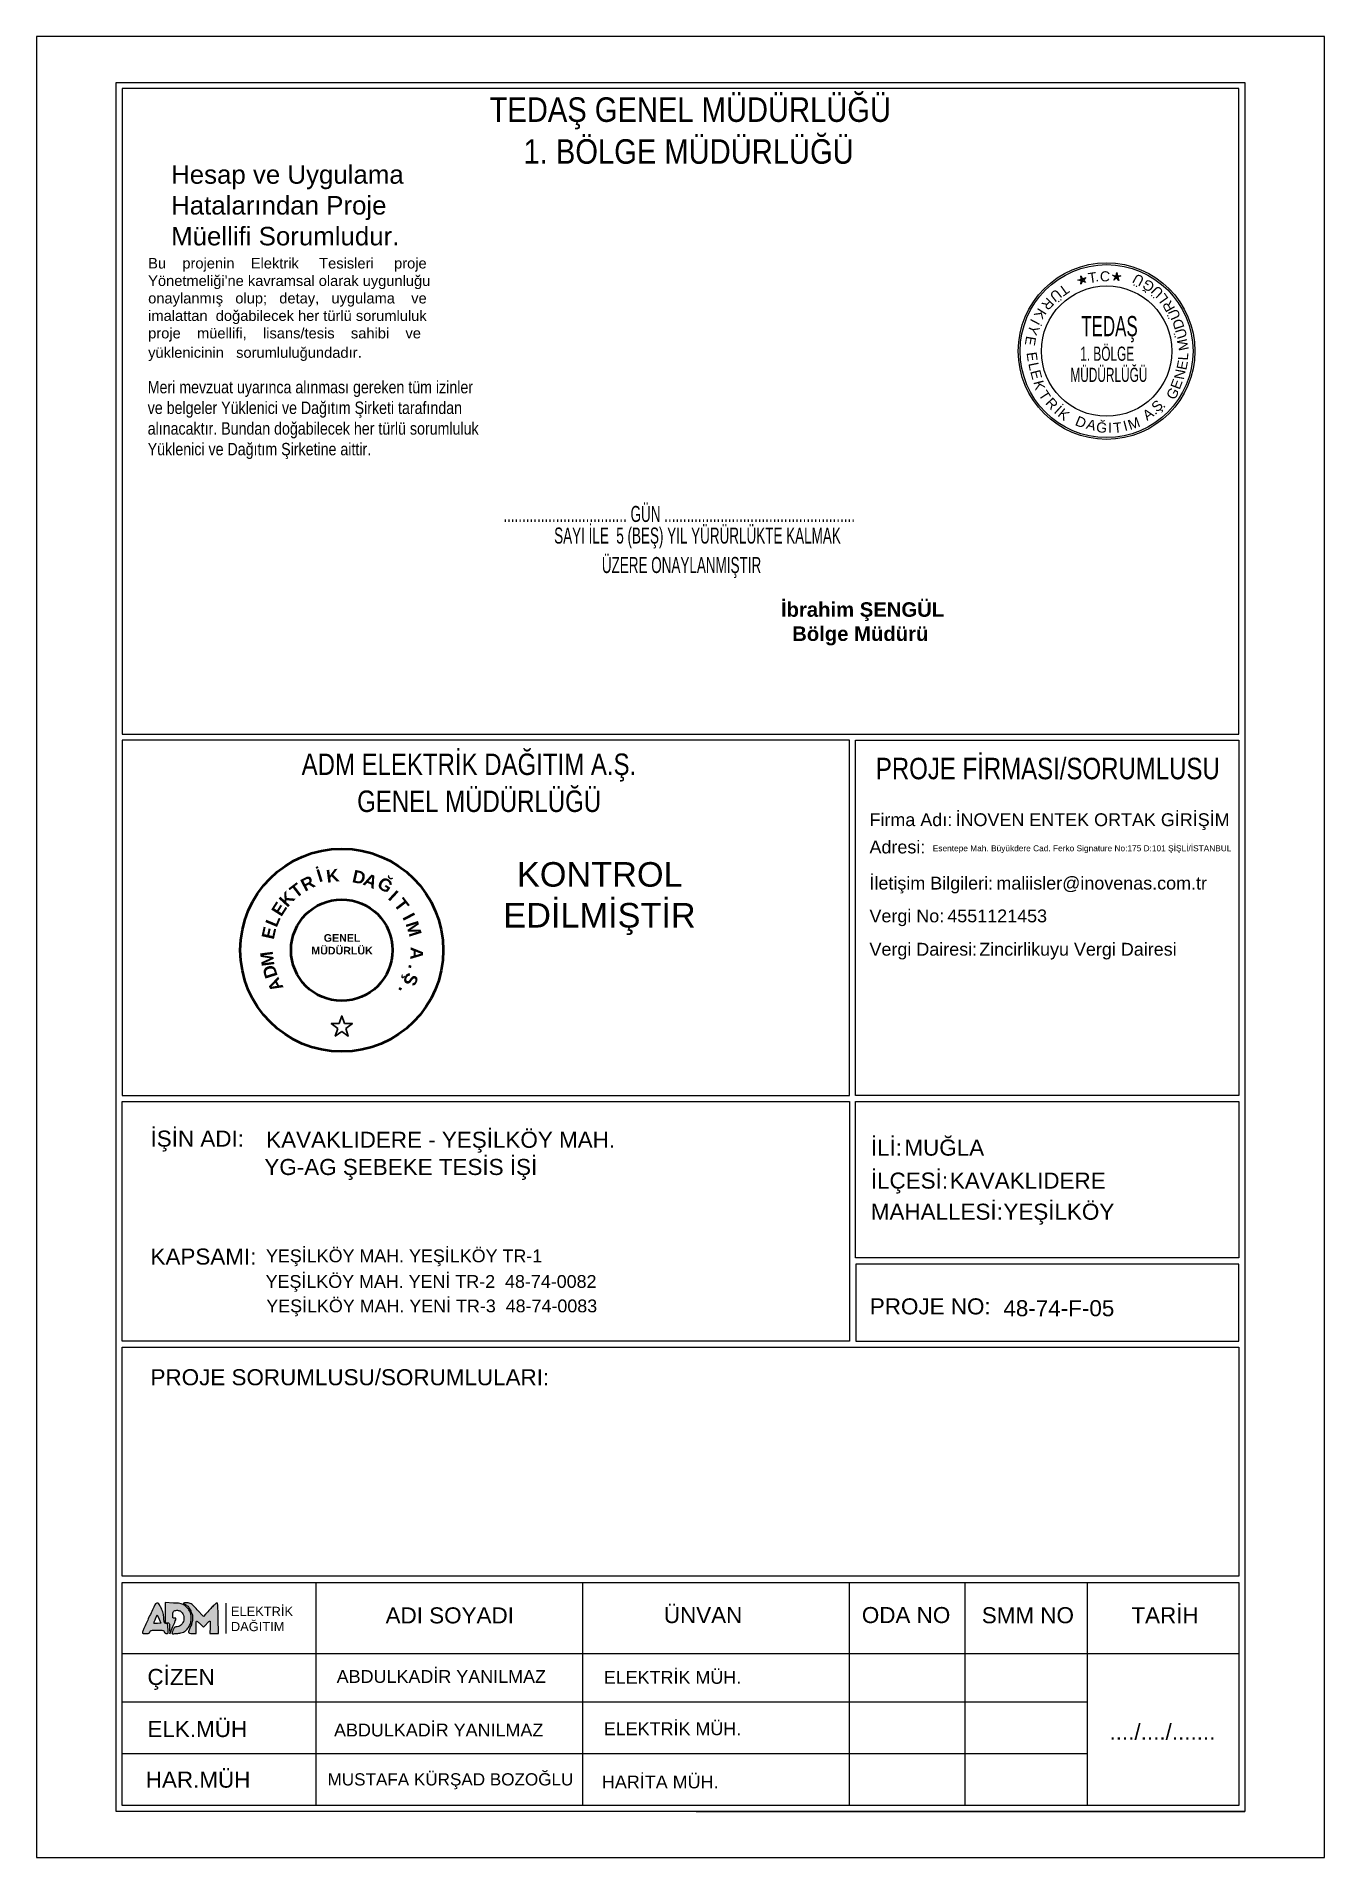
# Model space of a CAD drawing. Header units: millimetres. Extents: x 387 to 814, y 66 to 135.
# Drawn here: x 386.84 to 407.84, y 66.05 to 95.75 of the extents above; entities outside this region: 1.
import ezdxf
from ezdxf.enums import TextEntityAlignment as Align

# ---------------------------------------------------------------- set-up
doc = ezdxf.new("R2010")
doc.units = ezdxf.units.MM
doc.layers.add('ANTET', color=250, linetype='Continuous')
doc.layers.add('ANTET_RASTER', color=7, linetype='Continuous')
doc.layers.add('DIŞ ÇERÇEVE', color=7, linetype='Continuous', plot=False)
doc.styles.get("Standard").update_dxf_attribs({"font": 'arial.ttf'})
doc.styles.add('style1', font='ARIALN.TTF')

# ---------------------------------------------------------------- blocks, each defined once
blk = doc.blocks.new('wwww')
at = {"lineweight": 30}
for points in [[(380.1260521227268, 103.3835316316181), (380.0207946516713, 103.4612332794257), (380.1516216172003, 103.462226443813)], [(380.1929939283335, 103.3348955629434), (380.0865689225181, 103.2588008888708), (380.1260521227268, 103.3835316316181)], [(380.1516216172003, 103.462226443813), (380.1929939283335, 103.5863433772126), (380.2343662394667, 103.462226443813)], [(380.2599357339402, 103.3835316316181), (380.2994189341489, 103.2588008888708), (380.1929939283335, 103.3348955629434)], [(380.2343662394667, 103.462226443813), (380.3651932049957, 103.4612332794257), (380.2599357339402, 103.3835316316181)]]:
    blk.add_lwpolyline(points, dxfattribs=at)
at = {"lineweight": 50}
for radius in [1.654892445328229, 0.8274462226641146]:
    blk.add_circle((380.1929939283335, 104.658385854239), radius, dxfattribs=at)
at = {"attachment_point": 1}
for s, insert, char_height, width in [('\\pi0.92945;KONTROL \\P\\pi0.70735;EDİLMİŞTİR', (382.1189346900375, 106.094613676436), 0.4, 4.499278879807029), ('\\pi0.41543;{\\fArial|b1|i0|c162|p34;GENEL\\P\\pi0.21278;MÜDÜRLÜK}', (379.4836812929673, 104.9200491524626), 0.1241169333996172, 1.414610778527527)]:
    blk.add_mtext(s, dxfattribs=dict(at, insert=insert, char_height=char_height, width=width))
at = {"char_height": 0.2068615556660287, "attachment_point": 1}
for s, insert, width, rotation in [('\\pi0.0019997;{\\fArial|b1|i0|c162|p34;T}', (379.3182876192993, 105.659662515473), 0.1683879761743219, 37.4021659302107), ('\\pi-0.0087949;{\\fArial|b1|i0|c162|p34;R}', (379.5054462411516, 105.79634202969), 0.1683879761743219, 27.402165930210717), ('\\pi0.06331;{\\fArial|b1|i0|c162|p34;İ}', (379.7011554880611, 105.9425173338563), 0.1683879761743219, 17.4021659302107), ('\\pi-0.0090771;{\\fArial|b1|i0|c162|p34;K}', (379.9361143744763, 105.9628700336012), 0.1683879761743219, 7.4021659302107174), ('\\pi-0.0025157;{\\fArial|b1|i0|c162|p34;D}', (380.3977659731347, 105.9720579933453), 0.1683879761743219, 347.4021659302107), ('\\pi-0.01959;{\\fArial|b1|i0|c162|p34;A}', (380.6227717986615, 105.9165420693302), 0.1683879761743219, 337.4021659302107), ('\\pi-0.012534;{\\fArial|b1|i0|c162|p34;Ğ}', (380.8731003971473, 105.863644704987), 0.1683879761743219, 327.4021659302107), ('\\pi0.0055273;{\\fArial|b1|i0|c162|p34;E}', (379.0285820771953, 105.300110966982), 0.1683879761743219, 57.4021659302107), ('\\pi-0.0090771;{\\fArial|b1|i0|c162|p34;K}', (379.1577065060242, 105.4925597165749), 0.1683879761743219, 47.40216593021069), ('\\pi0.06331;{\\fArial|b1|i0|c162|p34;I}', (381.0271677906694, 105.6936732765483), 0.1683879761743219, 317.4021659302107), ('\\pi0.0019997;{\\fArial|b1|i0|c162|p34;T}', (381.1942705895675, 105.5330921632733), 0.1683879761743219, 307.4021659302107), ('\\pi0.011383;{\\fArial|b1|i0|c162|p34;L}', (378.9348377132424, 105.088163724567), 0.1683879761743219, 67.40216593021069), ('\\pi0.06331;{\\fArial|b1|i0|c162|p34;I}', (381.3309501037845, 105.3459335414209), 0.1683879761743219, 297.4021659302107), ('\\pi0.0055273;{\\fArial|b1|i0|c162|p34;E}', (378.8793217892272, 104.8631578990402), 0.1683879761743219, 77.40216593021071), ('\\pi-0.015709;{\\fArial|b1|i0|c162|p34;M}', (381.433053395444, 105.1378841310095), 0.1683879761743219, 287.4021659302107), ('\\pi-0.015709;{\\fArial|b1|i0|c162|p34;M}', (378.8885097489713, 104.4015063003819), 0.1683879761743219, 97.40216593021071), ('\\pi-0.01959;{\\fArial|b1|i0|c162|p34;A}', (381.5222667282584, 104.6848415299263), 0.1683879761743219, 267.4021659302107), ('\\pi-0.0025157;{\\fArial|b1|i0|c162|p34;D}', (378.952934461223, 104.1788875774686), 0.1683879761743219, 107.4021659302107), ('\\pi9.4747e-005;{\\fArial|b1|i0|c162|p34;Ş}', (381.4511501434247, 104.2286079839111), 0.1683879761743201, 247.40216593021069), ('\\pi0.064369;{\\fArial|b1|i0|c162|p34;.}', (381.5066660674398, 104.4536138094379), 0.1683879761743185, 257.4021659302107), ('\\pi-0.01959;{\\fArial|b1|i0|c162|p34;A}', (379.0550377528826, 103.9708381670572), 0.1683879761743219, 117.40216593021069), ('\\pi0.064369;{\\fArial|b1|i0|c162|p34;.}', (381.3574057794717, 104.0166607414961), 0.1683879761743219, 237.40216593021069)]:
    blk.add_mtext(s, dxfattribs=dict(at, insert=insert, width=width, rotation=rotation))
blk = doc.blocks.new('SDFDS')
at = {"layer": 'ANTET_RASTER'}
h = blk.add_hatch(color=1, dxfattribs=at)
h.dxf.hatch_style = 1
h.paths.add_polyline_path([(403.8130183998088, 92.08691945704862), (403.8511093804292, 92.1280823517908), (403.7993483829709, 92.10591663310757), (403.7700414401143, 92.15590890071861), (403.7781378509687, 92.10101538682851), (403.7219707234703, 92.08849867497663), (403.7767566365674, 92.07630454819234), (403.7700434804892, 92.02175010475719), (403.7985193376943, 92.07043118119923), (403.8499751359351, 92.04755225376847)])
h = blk.add_hatch(color=1, dxfattribs=at)
h.dxf.hatch_style = 1
h.paths.add_polyline_path([(404.3732367544296, 92.132510045776), (404.4236344280256, 92.15711454138739), (404.3673608263291, 92.15516474788211), (404.3581134466543, 92.21237147554288), (404.3458132094055, 92.15826460075284), (404.288920568965, 92.16690414649969), (404.3355903110614, 92.13572517643065), (404.3096051550659, 92.08728938975456), (404.3537567667468, 92.12238008414907), (404.3934582217489, 92.08244339720966)])
at = {"color": 1}
for radius in [1.43912073602049, 1.409799325485321, 1.062901064831598]:
    blk.add_circle((404.1913662487784, 90.9291996698367), radius, dxfattribs=at)
at = {"layer": 'ANTET_RASTER', "color": 1}
for points in [[(403.7219707234703, 92.08849867497663), (403.7781378509687, 92.10101538682851), (403.7700414401143, 92.15590890071861), (403.7993483829709, 92.10591663310757), (403.8511093804292, 92.1280823517908), (403.8130183998088, 92.08691945704862), (403.8499751359351, 92.04755225376847), (403.7985193376943, 92.07043118119923), (403.7700434804892, 92.02175010475719), (403.7767566365674, 92.07630454819234), (403.7219707234703, 92.08849867497663)], [(404.288920568965, 92.16690414649969), (404.3458132094055, 92.15826460075284), (404.3581134466543, 92.21237147554288), (404.3673608263291, 92.15516474788211), (404.4236344280256, 92.15711454138739), (404.3732367544296, 92.132510045776), (404.3934582217489, 92.08244339720966), (404.3537567667468, 92.12238008414907), (404.3096051550659, 92.08728938975456), (404.3355903110614, 92.13572517643065), (404.288920568965, 92.16690414649969)]]:
    blk.add_lwpolyline(points, dxfattribs=at)
at = {"layer": 'ANTET', "color": 1, "width": 0.6}
for s, height, p in [('TEDAŞ', 0.3293136000000001, (403.7782953719878, 91.1721243119423)), ('1. BÖLGE', 0.23051952, (403.761282807931, 90.77168868968508)), ('MÜDÜRLÜĞÜ', 0.23051952, (403.6007445119056, 90.42699064229313))]:
    blk.add_text(s, height=height, dxfattribs=at).set_placement(p)
at = {"layer": 'ANTET_RASTER', "color": 1}
for s, height, rotation, p in [('T', 0.1646568, 8.199033849737086, (403.9724304602755, 92.04720990139066)), ('.', 0.1646568, 8.199033849737086, (404.0409123583445, 92.06612252277358)), ('C', 0.1646568, 356.3792046731338, (404.1594022778818, 92.0669278620503)), ('Ü', 0.1646567999999999, 152.2643433521882, (404.7466113259469, 92.16313734386586)), ('Ğ', 0.1646567999999999, 145.5218168736299, (404.9185552072591, 92.06469642889891)), ('R', 0.1646568, 225.8060562745121, (403.1726227948427, 91.75448411655606)), ('Ü', 0.1646568, 218.0347096897071, (403.3124594645342, 91.9010701983652)), ('T', 0.1646568, 215.7183369625308, (403.4471620363506, 91.99097696684767)), ('Ü', 0.1646567999999999, 135.7938329285188, (405.0743020549975, 91.95335964838888)), ('L', 0.1646567999999999, 125.2329736194051, (405.1717047694572, 91.83561898576521)), ('K', 0.1646568, 237.8928031040053, (403.0407147094859, 91.58085452618128)), ('R', 0.1646567999999999, 119.6319743013784, (405.2733697571445, 91.70042092839)), ('Ü', 0.1646567999999999, 113.4858885093335, (405.370678340538, 91.56037066315673)), ('Y', 0.1646568, 246.2214838316733, (402.924516332941, 91.30668851848854)), ('İ', 0.1646568, 242.0951655849064, (402.9511646340208, 91.44352182388398)), ('D', 0.1646567999999999, 108.0589753003476, (405.4383907778166, 91.39446492064769)), ('Ü', 0.1646567999999999, 106.8897422262298, (405.4857947829132, 91.23900012990188)), ('E', 0.1646568, 260.5880921925574, (402.869597709498, 91.1081582378775)), ('E', 0.1646568, 278.0543316766165, (402.8955955881066, 90.82663526913629)), ('M', 0.1646567999999999, 102.3081970109548, (405.5164131457536, 91.0495600272764)), ('L', 0.1646567999999999, 86.37284730329014, (405.5208397870291, 90.83740744608023)), ('L', 0.1646568, 281.2458961276751, (402.926235436781, 90.66521688546318)), ('E', 0.1646568, 284.3134016099986, (402.9647050291975, 90.52432215098808)), ('N', 0.1646567999999999, 79.41087092053084, (405.4650174892857, 90.53595631841213)), ('E', 0.1646567999999999, 78.7071237336203, (405.5051091995921, 90.6853581154377)), ('K', 0.1646568, 284.3134016099986, (403.0156075162074, 90.35311028957352)), ('T', 0.1646568, 302.8247904177826, (403.1127413891393, 90.16121506493404)), ('G', 0.1646567999999999, 61.89878053630154, (405.3406104608243, 90.19950589550677)), ('E', 0.1646567999999999, 69.7576270486596, (405.4077840012917, 90.36347525579883)), ('R', 0.1646568, 312.9116577609426, (403.2390725586313, 90.01516716226445)), ('İ', 0.1646568, 317.771031751412, (403.3445203490892, 89.91134584699394)), ('K', 0.1646568, 321.2967520836077, (403.4425919061623, 89.83295360360171)), ('Ş', 0.1646567999999999, 41.69100119298592, (405.0693544552537, 89.9739057893244)), ('.', 0.1646567999999999, 35.17557125739288, (405.1410279283641, 90.01185865536077)), ('D', 0.1646568, 337.4306611362285, (403.7412430920683, 89.69533032952035)), ('A', 0.1646568, 344.0697966708478, (403.9208334269023, 89.6470208592528)), ('Ğ', 0.1646567999999999, 353.0014911656443, (404.1014421125806, 89.60180021668712)), ('I', 0.1646567999999999, 0.4880663808743406, (404.2468958589654, 89.59863918323478)), ('T', 0.1646567999999999, 6.15842762699832, (404.3789903335577, 89.59990984798638)), ('I', 0.1646567999999999, 14.82076341984261, (404.5175448460465, 89.63332897687113)), ('M', 0.1646567999999999, 19.70705160632681, (404.6638126171299, 89.6720233234767)), ('A', 0.1646567999999999, 35.17557125739288, (404.9139737327226, 89.83327140896252)), ('.', 0.1646567999999999, 35.17557125739288, (405.0046861720158, 89.90172018725657))]:
    blk.add_text(s, height=height, rotation=rotation, dxfattribs=at).set_placement(p, align=Align.CENTER)

msp = doc.modelspace()

# ---------------------------------------------------------------- hatches: boundary and pattern name
h = msp.add_hatch(color=256)
h.set_gradient(color1=(255, 127, 0), color2=(255, 127, 0))
h.paths.add_polyline_path([(388.782385018401, 70.18442669083171, 0.063766), (388.7650270241546, 70.15706748059799, 0.000771), (388.6759511066837, 69.96610914754157, 0.001423), (388.5915354568428, 69.78304971897953, 0.030485), (388.5700957857577, 69.72749038203014, 0.091245), (388.568343201276, 69.71358162909937, 0.270075), (388.5734519180217, 69.70585513324542, 0.104609), (388.5876298675609, 69.70222631481224, 0.010528), (388.6227072825608, 69.70148767762257, 0.018035), (388.6545263676721, 69.70263577011698, 0.074962), (388.6732106654621, 69.70684883297051, 0.125164), (388.6847291775725, 69.71507993552049, 0.098814), (388.6921573159937, 69.72853853513149, -0.135784), (388.7015596124705, 69.74297601059774, -0.124814), (388.7173417590124, 69.75109803056486, -0.050357), (388.7463431591784, 69.75478088308577, -0.006421), (388.8093011491141, 69.75558939264053, -0.006222), (388.8726317510868, 69.75480123885606, -0.051274), (388.9011862034593, 69.75114512610773, -0.132171), (388.9163473840421, 69.74300715966021, -0.140814), (388.9249333397408, 69.72853853513149, 0.081934), (388.9299770397506, 69.7172224040115, 0.091779), (388.9382375330572, 69.70863207959925, 0.087799), (388.9493507692205, 69.70330791629894, 0.068011), (388.9626708008139, 69.70148767762257, 0.055528), (388.9789603538159, 69.70330233029685, 0.205086), (388.9871640673725, 69.7092392496215, 0.138824), (388.9903524707946, 69.72103928000601, 0.021536), (388.9890075833119, 69.74544532107458, -0.004993), (388.9872870405707, 69.76491831366613, -0.003381), (388.9856982084551, 69.78714007914343, -0.003406), (388.9844544370775, 69.80863354085861, -0.006795), (388.9838174434848, 69.82565718650616, 0.04563), (388.9817926056479, 69.8431855335277, 0.113173), (388.9764187634477, 69.85485379918529, 0.127666), (388.9669787851265, 69.86217803526276, 0.066302), (388.9525218195174, 69.86623347276961, -0.100048), (388.9360119778573, 69.87208313955338, -0.163184), (388.9264491210161, 69.8832689937436, -0.07385), (388.9212797291969, 69.90472849310717, -0.00966), (388.918003031776, 69.9517081095805, 0.026441), (388.9137409257177, 69.99286713894182, 0.025801), (388.9051402137761, 70.03369035895795, 0.024771), (388.891981892209, 70.07494314659138, 0.020567), (388.8740624438895, 70.11739461182285, 0.02113), (388.8464044163582, 70.17015859430975, 0.10397), (388.824056877919, 70.19501706097023, 0.237326), (388.8033813124061, 70.19846647811627, 0.14535)])
h.paths.add_polyline_path([(388.8168696814858, 69.86632770443177, -0.010707), (388.7960977743437, 69.86512193950918, -0.015376), (388.7776680792246, 69.8650146693337, -0.011118), (388.7625765004984, 69.86572699956443, -0.180936), (388.7580367714895, 69.86779474006161, -0.271134), (388.7568159257139, 69.87246168925341, -0.009305), (388.7624698254419, 69.89125126898077, -0.015146), (388.7705048498513, 69.91388046094843, -0.009719), (388.7811250435601, 69.93964971645582), (388.8099081568313, 70.00580982459834), (388.8399579400308, 69.93818268082597), (388.8700077232303, 69.8705555370536)], flags=16)
h = msp.add_hatch(color=256)
h.set_gradient(color1=(255, 127, 0), color2=(255, 127, 0))
edge = h.paths.add_edge_path()
edge.add_line((388.9423777479515, 70.04143170573272), (388.9423777479515, 69.87731825143075))
edge.add_line((388.9423777479515, 69.87731825143075), (388.9755733429978, 69.87731825143075))
edge.add_arc((388.9755733490524, 69.82238248694154), 0.05493576448921089, 69.82026280744373, 90.00000631463388, ccw=False)
edge.add_arc((388.9885531702808, 69.85769907562151), 0.01730948118737953, 22.166374101402482, 69.82034168720247, ccw=False)
edge.add_arc((388.9405277556014, 69.83813320079089), 0.0691675944678433, 4.008649511670399, 22.16632616156869, ccw=False)
edge.add_arc((386.8366987435257, 69.69069785942793), 2.178156378680343, 2.508264970592222, 4.008705406828483, ccw=False)
edge.add_line((389.0127682720726, 69.78602160733803), (389.0167676061013, 69.6947249632453))
edge.add_line((389.0167676061013, 69.6947249632453), (389.0674879639304, 69.81442450728159))
edge.add_arc((383.1501515770606, 72.32178104788291), 6.42664039269894, 337.0361398119572, 337.9182612772065)
edge.add_arc((388.9549020954134, 69.9668710810254), 0.1623982571871397, 337.918281205888, 350.4124117635785)
edge.add_arc((389.1031298948876, 69.94183325485373), 0.0120707039030922, 350.4124018559531, 422.0351883422556)
edge.add_arc((389.0973368160077, 69.93092194668225), 0.02442450529867734, 62.03513375570235, 104.6549914276361)
edge.add_arc((389.0753245324088, 70.01509692080704), 0.06258105140980762, 271.77111828729375, 284.6550378326876, ccw=False)
edge.add_arc((389.0769400417084, 69.96285197016012), 0.01031112948144353, 222.9561159254265, 271.771080180005, ccw=False)
edge.add_arc((389.0808979902224, 69.96653715481598), 0.0157190812552086, 186.3487990603876, 222.9561199716551, ccw=False)
edge.add_arc((389.2250868526703, 69.98257997266066), 0.1607976808431913, 179.7054619878237, 186.3487652157324, ccw=False)
edge.add_arc((389.5196279826945, 69.98106565035474), 0.4553427036291446, 173.3602937439437, 179.7054401280743, ccw=False)
edge.add_arc((389.1276616533646, 70.02669294922515), 0.06072966059757563, 145.3396058351631, 173.3602506583513, ccw=False)
edge.add_arc((389.1075699195334, 70.04058459151668), 0.03630312801727493, 105.9471371524277, 145.3396108280009, ccw=False)
edge.add_arc((389.1312149435045, 69.95783638103849), 0.1223633017094804, 89.99998798281928, 105.9471182629251, ccw=False)
edge.add_arc((389.1312150310882, 69.92582833316797), 0.1543713495800162, 81.72415265285991, 90.00002298172262, ccw=False)
edge.add_arc((389.1361028893648, 69.95943360877433), 0.1204124669853105, 71.75380409551627, 81.724079868741, ccw=False)
edge.add_arc((389.1436626459968, 69.98236462457886), 0.09626745909221941, 60.645257029570985, 71.75376431136527, ccw=False)
edge.add_arc((389.1669879783083, 70.02383722037685), 0.04868545272807187, 42.14472357631138, 60.64511931299472, ccw=False)
edge.add_arc((389.0786911171843, 69.94392954708539), 0.1677718580613098, 12.621443640813482, 42.14473768786519, ccw=False)
edge.add_arc((389.0929119599917, 69.94711374821188), 0.153198886265886, -18.981554602280085, 12.621488372275621, ccw=False)
edge.add_arc((389.1122940334081, 69.94044698413848), 0.1327022886670929, 306.53951543416593, 341.01842895979433, ccw=False)
edge.add_arc((389.1181897403205, 69.93249110516747), 0.1227999975091295, 270.00004300838, 306.539451516414, ccw=False)
edge.add_arc((389.1181898575547, 69.77518994123173), 0.03450116642665673, 90.00004161024549, 113.7721521284441)
edge.add_arc((389.121161285156, 69.76844395628066), 0.04187257707518897, 113.7721640238233, 134.3323098093728)
edge.add_arc((389.138965823201, 69.750219474188), 0.06735067203028568, 134.3322708693474, 149.935656050909)
edge.add_arc((389.2394099778327, 69.69207739728274), 0.1834089733556309, 149.9356237899041, 157.3235316886403)
edge.add_arc((389.9798382272107, 69.38270801310779), 0.985869818719155, 157.3235967622309, 158.4834826197638)
edge.add_arc((389.6578222243513, 69.50966183597754), 0.6397317259914848, 158.4835741018101, 160.0873713818933)
edge.add_arc((389.8201616336431, 69.45085588076105), 0.8123938937581481, 160.0874087798636, 161.1437062914083)
edge.add_arc((389.0652263002738, 69.70868478685038), 0.01464512228642982, 161.1436540820466, 179.9998889086163)
edge.add_arc((389.0611241326706, 69.70868481173937), 0.01054295468320405, 179.9999809434237, 271.8665727287494)
edge.add_arc((389.0209566447871, 70.94123204246267), 1.243744520951489, 271.8665520236887, 274.9862291128839)
edge.add_arc((389.0600471326099, 70.49319171546804), 0.7940021493083257, 274.9861898857321, 279.9442513859578)
edge.add_arc((389.1706500261903, 69.86234341674451), 0.1535315597644436, 279.9442120426238, 296.6962476362022)
edge.add_arc((389.1606557617883, 69.88221810080091), 0.1757776467749169, 296.696239046229, 316.6792572984746)
edge.add_arc((389.0853474499122, 69.95323631300306), 0.2792905846233049, 316.6792935892265, 330.805413653469)
edge.add_arc((389.0670661527409, 69.9634509719397), 0.3002320526578378, 330.8054379723508, 344.4449588812375)
edge.add_arc((389.1135622840447, 69.95050828510985), 0.251968159646733, 344.4449706854035, 359.9999932146853)
edge.add_arc((389.0547489399267, 69.95050809828592), 0.3107815037647442, 2.894168266689858e-05, 11.12454132694267)
edge.add_arc((389.1661344246201, 69.97241053605445), 0.1972630339874627, 11.12456284060449, 26.76239415719594)
edge.add_arc((389.1530283272725, 69.96580108319506), 0.211941407697541, 26.76236524126014, 41.7570109536006)
edge.add_arc((389.0116783885383, 69.83961000802574), 0.4014248967738245, 41.75704857799752, 51.05380116991688)
edge.add_arc((389.0895284220455, 69.93593099548342), 0.2775767625864805, 51.05387794838323, 59.44579053740563)
edge.add_arc((389.1726776857258, 70.07678544680887), 0.1140109455317636, 59.44580939356676, 75.75918744439986)
edge.add_arc((389.1419131691324, 69.95556861358448), 0.2390708357371306, 75.75917516576824, 85.69651078361679)
edge.add_arc((388.9319578900668, 67.16545686475563), 3.037070976937668, 85.69660769805142, 87.2431119053374)
edge.add_line((389.0780355666632, 70.19901277018366), (388.9423777479515, 70.20554516003469))
edge.add_line((388.9423777479515, 70.20554516003469), (388.9423777479515, 70.04143170573272))
h = msp.add_hatch(color=30)
h.set_gradient(color1=(255, 127, 0), color2=(255, 127, 0))
edge = h.paths.add_edge_path()
edge.add_arc((389.2442191805113, 70.19551316562168), 0.004281999961373177, 180.0000729276672, 232.7948848444599)
edge.add_arc((389.3823239662071, 70.37742603467045), 0.2326790747185677, 232.7949233636401, 235.797967061436)
edge.add_arc((389.3695261078745, 70.35859630761765), 0.209911909792981, 235.7980149974018, 239.9098064570272)
edge.add_arc((389.4447211908023, 70.48836439467759), 0.3598920982026944, 239.9096928393263, 242.6556335548245)
edge.add_arc((389.2402519227671, 70.0929640550226), 0.08524732958385026, 46.91832163817048, 62.655609341478225, ccw=False)
edge.add_arc((389.1621313506839, 70.00942904171342), 0.1996191890213168, 38.58546419640959, 46.91832622864831, ccw=False)
edge.add_arc((389.1097359813193, 69.96762470224914), 0.2666481195569112, 31.31742888644618, 38.585367567392325, ccw=False)
edge.add_arc((388.9856410882015, 69.89212281290608), 0.411906777791262, 26.070427410800278, 31.317345557560373, ccw=False)
edge.add_arc((388.7688089266294, 69.78603693791364), 0.6532994022951143, 21.98862059278872, 26.07039865642372, ccw=False)
edge.add_arc((389.2082649049732, 69.96348703744519), 0.1793689277254762, 11.309126169118201, 21.98865677953262, ccw=False)
edge.add_arc((389.2301367800562, 69.96786092248328), 0.1570640002443507, -0.29908489659112547, 11.309186933875822, ccw=False)
edge.add_arc((388.9695140060986, 69.96922120752602), 0.4176903240889087, 354.1074618994446, 359.7009401252324, ccw=False)
edge.add_arc((389.0827522745748, 69.95753421567213), 0.3038505629065361, 348.13215256117917, 354.1074356381487, ccw=False)
edge.add_arc((388.8924195000658, 69.99753200954825), 0.4983406360908858, 344.0073102079158, 348.1321608874676, ccw=False)
edge.add_arc((388.9133297902484, 69.99153973982577), 0.4765886814345422, 339.8379233000413, 344.0072209479113, ccw=False)
edge.add_arc((389.1745693456567, 69.89561870758165), 0.1982957606898338, 331.81013565371705, 339.8378856819336, ccw=False)
edge.add_arc((389.9437004787848, 69.48338879247461), 0.6743417372761313, 151.8100921498244, 156.9298787208992)
edge.add_arc((389.358892933555, 69.7324699159108), 0.03869932914882898, 156.9297927683517, 197.9840608611294)
edge.add_arc((389.3430474397786, 69.72732625474622), 0.02203988968665243, 197.9840085980361, 258.8471814879081)
edge.add_arc((389.3819541995028, 69.92467151555721), 0.223183837934642, 258.8471316116999, 269.9999956278677)
edge.add_line((389.381954182472, 69.70148767762257), (389.4428186118673, 69.70148767762257))
edge.add_line((389.4428186118673, 69.70148767762257), (389.4428186118673, 69.80292839328112))
edge.add_arc((390.5414133542012, 69.80292843457944), 1.09859474233387, 177.9710970141941, 180.0000021538605, ccw=False)
edge.add_arc((390.0024162518235, 69.82202269978708), 0.5592595336414644, 174.6085177308339, 177.9710803194024, ccw=False)
edge.add_arc((390.2394837706035, 69.7996476926153), 0.7973806150383858, 172.697097134486, 174.6084400249972, ccw=False)
edge.add_arc((389.4523924141762, 69.90051694986263), 0.003852159077156757, 90.00005050606399, 172.6970492868411, ccw=False)
edge.add_arc((389.4523924095566, 69.89475487045138), 0.00961423848841413, 52.546102274302484, 89.99999270618679, ccw=False)
edge.add_arc((389.0624613401292, 69.38573997651277), 0.6508181071262612, 50.71401463965981, 52.54606546088792, ccw=False)
edge.add_arc((389.1511145016137, 69.49410618488061), 0.5108087568783403, 47.89457800433121, 50.714075654835995, ccw=False)
edge.add_arc((388.9323552623978, 69.25204574713923), 0.8370737722595242, 45.947065446334875, 47.89461670298988, ccw=False)
edge.add_line((389.5143916236481, 69.85364875111051), (389.5668170376024, 69.80292839328112))
edge.add_line((389.5668170376024, 69.80292839328112), (389.6110732819453, 69.85364875111051))
edge.add_arc((390.0068778151104, 69.50828749727597), 0.5252957491968225, 136.0164968711824, 138.8935105996452, ccw=False)
edge.add_arc((389.8717478153313, 69.638705920688), 0.3374951048806113, 132.0087303294073, 136.0165053014883, ccw=False)
edge.add_arc((389.8764084808361, 69.6335319971041), 0.3444586735055917, 128.8020563890368, 132.0088064726535, ccw=False)
edge.add_arc((389.6674501959378, 69.89340461505299), 0.01099601834420436, 90.14915474817849, 128.8021428623274, ccw=False)
edge.add_arc((389.6674336473265, 69.89976078841345), 0.004639823441224353, 7.311532990962121, 90.14913103988931, ccw=False)
edge.add_arc((389.1824736203688, 69.83753631525074), 0.4935755173798038, 4.308310749806708, 7.3115835913702085, ccw=False)
edge.add_arc((389.2350349691491, 69.84149588235913), 0.440865237953095, 0.04785599540662133, 4.308337675277983, ccw=False)
edge.add_arc((388.8045481999663, 69.84113522188863), 0.871352158215256, -2.5110241161639806, 0.04792823386310374, ccw=False)
edge.add_line((389.6750636949086, 69.80295988047928), (389.6706137747468, 69.70148767762257))
edge.add_line((389.6706137747468, 69.70148767762257), (389.73961460164, 69.70148767762257))
edge.add_line((389.73961460164, 69.70148767762257), (389.8086154150073, 69.70148767762257))
edge.add_line((389.8086154150073, 69.70148767762257), (389.8049289511968, 69.94721139143505))
edge.add_arc((382.472610466906, 69.83720979888697), 7.333143575945842, 0.859503611101033, 1.727415930164129)
edge.add_arc((388.1252082655083, 70.00768205992452), 1.677975792002805, 1.727419494633169, 4.321890737720476)
edge.add_arc((388.0520014460219, 70.00214703305954), 1.751391559628029, 4.321970651093442, 6.116896131902569)
edge.add_arc((389.7825121894188, 70.18760143832866), 0.01097184891285767, 6.116910919351535, 71.60468770649027)
edge.add_arc((389.7810201912958, 70.18311497078666), 0.01569989813037315, 71.60483770164107, 131.583199099816)
edge.add_arc((390.8259913184681, 69.0054393560137), 1.59014726474974, 131.5831767488107, 133.8178705083499)
edge.add_arc((390.700203283669, 69.13652585535198), 1.408470904138856, 133.8178090713282, 137.0891758853263)
edge.add_arc((392.3736667069444, 67.58085960044392), 3.693329176701992, 137.0891891497449, 138.6819861751795)
edge.add_line((389.5997674842529, 70.01933525335286), (389.5640977501517, 69.97875896708942))
edge.add_line((389.5640977501517, 69.97875896708942), (389.459382988056, 70.0903437543138))
edge.add_arc((386.3766426573717, 67.19740494992512), 4.22757411198964, 43.18076383287588, 44.46302999845966)
edge.add_arc((389.2363771467571, 70.00403369513678), 0.2206742800463317, 44.46296222895218, 55.45440032381617)
edge.add_arc((389.3164194118245, 70.12029762536052), 0.07952164752328321, 55.45438106821585, 77.40736410163477)
edge.add_arc((389.2973026340679, 70.03472242450405), 0.1672061170342651, 77.40736340168333, 89.99997629185181)
edge.add_arc((389.2973025349216, 69.67783222371557), 0.5240963178227656, 89.99998159725875, 92.40517011729497)
edge.add_arc((389.2865437293786, 69.93397535250293), 0.2677273370125327, 92.40515435016118, 96.38108253244158)
edge.add_arc((389.2926754477905, 69.87914873054001), 0.3228957740621038, 96.38112780157601, 99.00905543642251)
edge.add_arc((389.242516982277, 70.19551315722275), 0.002579801727032713, 99.00890690474417, 179.9999345116903)

# ---------------------------------------------------------------- linework, layer by layer
at = {"color": 30}
for points in [[(388.782385018401, 70.18442669083171, 0.063766), (388.7650270241546, 70.15706748059799, 0.000771), (388.6759511066837, 69.96610914754157, 0.001423), (388.5915354568428, 69.78304971897953, 0.030485), (388.5700957857577, 69.72749038203014, 0.091245), (388.568343201276, 69.71358162909937, 0.270075), (388.5734519180217, 69.70585513324542, 0.104609), (388.5876298675609, 69.70222631481224, 0.010528), (388.6227072825608, 69.70148767762257, 0.018035), (388.6545263676721, 69.70263577011698, 0.074962), (388.6732106654621, 69.70684883297051, 0.125164), (388.6847291775725, 69.71507993552049, 0.098814), (388.6921573159937, 69.72853853513149, -0.135784), (388.7015596124705, 69.74297601059774, -0.124814), (388.7173417590124, 69.75109803056486, -0.050357), (388.7463431591784, 69.75478088308577, -0.006421), (388.8093011491141, 69.75558939264053, -0.006222), (388.8726317510868, 69.75480123885606, -0.051274), (388.9011862034593, 69.75114512610773, -0.132171), (388.9163473840421, 69.74300715966021, -0.140814), (388.9249333397408, 69.72853853513149, 0.081934), (388.9299770397506, 69.7172224040115, 0.091779), (388.9382375330572, 69.70863207959925, 0.087799), (388.9493507692205, 69.70330791629894, 0.068011), (388.9626708008139, 69.70148767762257, 0.055528), (388.9789603538159, 69.70330233029685, 0.205086), (388.9871640673725, 69.7092392496215, 0.138824), (388.9903524707946, 69.72103928000601, 0.021536), (388.9890075833119, 69.74544532107458, -0.004993), (388.9872870405707, 69.76491831366613, -0.003381), (388.9856982084551, 69.78714007914343, -0.003406), (388.9844544370775, 69.80863354085861, -0.006795), (388.9838174434848, 69.82565718650616, 0.04563), (388.9817926056479, 69.8431855335277, 0.113173), (388.9764187634477, 69.85485379918529, 0.127666), (388.9669787851265, 69.86217803526276, 0.066302), (388.9525218195174, 69.86623347276961, -0.100048), (388.9360119778573, 69.87208313955338, -0.163184), (388.9264491210161, 69.8832689937436, -0.07385), (388.9212797291969, 69.90472849310717, -0.00966), (388.918003031776, 69.9517081095805, 0.026441), (388.9137409257177, 69.99286713894182, 0.025801), (388.9051402137761, 70.03369035895795, 0.024771), (388.891981892209, 70.07494314659138, 0.020567), (388.8740624438895, 70.11739461182285, 0.02113), (388.8464044163582, 70.17015859430975, 0.10397), (388.824056877919, 70.19501706097023, 0.237326), (388.8033813124061, 70.19846647811627, 0.14535)], [(388.9423777479515, 70.04143170573272), (388.9423777479515, 69.87731825143075), (388.9755733429978, 69.87731825143075, -0.088279), (388.9945243351922, 69.87394602390654, -0.210979), (389.0045833453366, 69.8642298969065, -0.079394), (389.0095261321224, 69.84296850449786, -0.006547), (389.0127682720726, 69.78602160733803), (389.0167676061013, 69.6947249632453), (389.0674879639304, 69.81442450728159, 0.003849), (389.105388217064, 69.90582092846225, 0.05457), (389.1150319965457, 69.93982281489295, 0.323101), (389.1087902005315, 69.95249453210997, 0.188138), (389.0911574642509, 69.95455184450154, -0.056276), (389.0772587201373, 69.9525457664341, -0.216276), (389.0693935751133, 69.95582557470354, -0.161102), (389.0652753119898, 69.96479892573277, -0.028995), (389.0642912964716, 69.983406574918, -0.027693), (389.0673393194684, 70.0337148940857, -0.122876), (389.0777092386438, 70.06123058000466, -0.173595), (389.0975956224397, 70.07549061537108, -0.069695), (389.1312149691689, 70.08019968274797, -0.036126), (389.1534350980695, 70.07859214496418, -0.043531), (389.1738041232651, 70.07379172684156, -0.048508), (389.1908544410581, 70.06627146672517, -0.080899), (389.2030859190946, 70.056505430893, -0.129537), (389.2424087768244, 69.98058911990503, -0.138775), (389.2377804021556, 69.89728370488328, -0.151588), (389.1913019298685, 69.83382780333883, -0.160798), (389.1181898324988, 69.80969110765838, 0.104099), (389.1042824185855, 69.8067638802656, 0.089952), (389.0918999426625, 69.79839535935955, 0.068188), (389.0806762848989, 69.78396029141956, 0.032247), (389.0701791590661, 69.76278653026392, 0.005061), (389.0626718292595, 69.74429492925739, 0.006998), (389.0563380873807, 69.72754601211861, 0.004609), (389.0513671541779, 69.7134180390386, 0.082462), (389.0505811779873, 69.70868481524596, 0.423788), (389.0614675386085, 69.69814745126277, 0.013613), (389.1290583260285, 69.70219432717326, 0.021637), (389.1971632690972, 69.71111845916718, 0.073225), (389.239625689926, 69.72517819645915, 0.087414), (389.2885382930496, 69.76162025959329, 0.061715), (389.3291592402788, 69.81700473979967, 0.059584), (389.3563016919913, 69.88293955487549, 0.067976), (389.3655304436914, 69.95050825527025, 0.048578), (389.3596908939284, 70.01047098490662, 0.068339), (389.3422669496916, 70.06123642298994, 0.06552), (389.3111315073768, 70.10694832807687, 0.040587), (389.2640102120374, 70.15181282447608, 0.036633), (389.2306354997378, 70.17496582924852, 0.071301), (389.2007241357763, 70.1872928779645, 0.043387), (389.1598529140132, 70.1939654047828, 0.006748), (389.0780355666632, 70.19901277018366), (388.9423777479515, 70.20554516003469)], [(389.2399371805499, 70.19551316017143, 0.234524), (389.2416299826368, 70.1921026556839, 0.013104), (389.2515320978077, 70.18498633249735, 0.017943), (389.2642841154951, 70.17697270531627, 0.011982), (389.2794092508099, 70.16868598620326, -0.068775), (389.2984792803025, 70.155227061982, -0.036375), (389.3181694236526, 70.13392779837281, -0.031723), (389.3375336717971, 70.10622279702758, -0.022898), (389.3556382156091, 70.0731457929405, -0.017812), (389.374586178107, 70.03064689403047, -0.046632), (389.3841511043393, 69.9986617031287, -0.050694), (389.3871986404208, 69.96704104958278, -0.024411), (389.3849973363147, 69.9263398695102, -0.026078), (389.3801078938199, 69.89504581449248, -0.018), (389.3714727867131, 69.86023183426843, -0.018194), (389.3607137680034, 69.82727060785143, -0.035042), (389.349344657779, 69.80194481057671, 0.022343), (389.3232885685042, 69.74763458754907, 0.181074), (389.3220843590058, 69.72052140486446, 0.27199), (389.3387843411433, 69.7057025934599, 0.048702), (389.381954182472, 69.70148767762257), (389.4428186118673, 69.70148767762257), (389.4428186118673, 69.80292839328112, -0.008853), (389.4435073266996, 69.84182268427557, -0.014673), (389.4456309136919, 69.87457089871506, -0.00834), (389.4485715042084, 69.90100661972426, -0.377355), (389.4523924107805, 69.90436910893979, -0.164894), (389.4582390478684, 69.90238706555917, -0.007994), (389.4745538798965, 69.88947001059009, -0.012303), (389.4936101540282, 69.8730815326023, -0.008498), (389.5143916236481, 69.85364875111051), (389.5668170376024, 69.80292839328112), (389.6110732819453, 69.85364875111051, -0.012554), (389.6289066273852, 69.87307977429654, -0.017489), (389.645881297455, 69.88947924845795, -0.013993), (389.6605597284346, 69.9019739719142, -0.170273), (389.6674215706793, 69.90440059613795, -0.378056), (389.672035743648, 69.90035127212477, -0.013105), (389.6746544154345, 69.87461537032479, -0.018592), (389.675900053321, 69.84186411266384, -0.011166), (389.6750636949086, 69.80295988047928), (389.6706137747468, 69.70148767762257), (389.73961460164, 69.70148767762257), (389.8086154150073, 69.70148767762257), (389.8049289511968, 69.94721139143505, 0.003787), (389.802421499011, 70.058263953038, 0.011321), (389.7984125889791, 70.13413383122904, 0.007832), (389.7934215705142, 70.18877057163226, 0.293784), (389.7859745911708, 70.19801264587986, 0.267848), (389.7706000604751, 70.19485838064006, 0.009751), (389.7250238289641, 70.15280107345345, 0.014275), (389.6686190715649, 70.09549629344869, 0.00695), (389.5997674842529, 70.01933525335286), (389.5640977501517, 69.97875896708942), (389.459382988056, 70.0903437543138, 0.005595), (389.3938731284264, 70.15860456442337, 0.047996), (389.3615131343683, 70.18579761476482, 0.096082), (389.3337565470378, 70.1979063630607, 0.055001), (389.2973027032553, 70.20192854153831, 0.010495), (389.2753084084387, 70.20146683750235, 0.01735), (389.2567882958286, 70.20004403002449, 0.011467), (389.2421130162737, 70.19806113454192, 0.368875)], [(388.8168696814858, 69.86632770443177, -0.010707), (388.7960977743437, 69.86512193950918, -0.015376), (388.7776680792246, 69.8650146693337, -0.011118), (388.7625765004984, 69.86572699956443, -0.180936), (388.7580367714895, 69.86779474006161, -0.271134), (388.7568159257139, 69.87246168925341, -0.009305), (388.7624698254419, 69.89125126898077, -0.015146), (388.7705048498513, 69.91388046094843, -0.009719), (388.7811250435601, 69.93964971645582), (388.8099081568313, 70.00580982459834), (388.8399579400308, 69.93818268082597), (388.8700077232303, 69.8705555370536)]]:
    msp.add_lwpolyline(points, format="xyb", close=True, dxfattribs=at)
at = {"layer": 'ANTET', "color": 7, "linetype": 'ByBlock'}
for p, q in [((391.3967915029053, 70.53623302434161), (391.3967915029053, 66.89804942434162)), ((395.7433370314534, 70.53623302434161), (395.7433370314534, 66.89804942434162)), ((400.0898825600016, 70.53623302434161), (400.0898825600016, 66.89804942434162)), ((401.9752195675993, 70.53623302434161), (401.9752195675993, 66.89804942434162)), ((403.9713834827945, 70.53623302434161), (403.9713834827945, 66.89804942434162)), ((388.2400035230922, 69.37748392434165), (406.4422685230922, 69.37748392434165)), ((388.2400035230922, 68.58992582434163), (403.9713834827945, 68.58992582434163)), ((388.2400035230922, 67.74398762434166), (403.9713834827945, 67.74398762434166)), ((397.5953414230922, 66.79748442434166), (406.5428335230923, 66.79748442434166))]:
    msp.add_line(p, q, dxfattribs=at)
at = {"layer": 'ANTET', "color": 7, "linetype": 'ByBlock', "flags": 128}
for points in [[(388.1394385230922, 66.79748442434166), (388.1394385230922, 94.99748872434166), (406.5428335230922, 94.99748872434166), (406.5428335230922, 66.79748442434166)], [(400.1957260230922, 84.26932022434166), (406.4422685230922, 84.26932022434166), (406.4422041730922, 78.47687946718534), (400.1956616730922, 78.47687946718534)], [(400.0980464230922, 74.47050106718534), (388.2400035230922, 74.47050106718534), (388.2400035230922, 78.37631446718534), (400.0980464230922, 78.37631446718534)], [(406.4422685230922, 75.82686454211024), (400.1952149230922, 75.82686454211024), (400.1952149230922, 78.37631446718534), (406.4422685230922, 78.37631446718534)], [(406.4422685230922, 75.72629954211024), (400.1977868230923, 75.72629954211024), (400.1977868230923, 74.47050106718534), (406.4422685230922, 74.47050106718534)], [(388.2400035230922, 74.36977316718534), (406.4422685230922, 74.36977316718534), (406.4422685230922, 70.63661022434167), (388.2400035230922, 70.63661022434167)], [(388.2400035230922, 70.53623302434161), (406.4422685230922, 70.53623302434161), (406.4422685230922, 66.89804942434162), (388.2400035230922, 66.89804942434162)]]:
    msp.add_lwpolyline(points, close=True, dxfattribs=at)
for points in [[(388.2400035230922, 84.36988522434166), (406.4422685230922, 84.36988522434166), (406.4422685230922, 94.89692372434166), (388.2400035230922, 94.89692372434166), (388.2400035230922, 84.36988522434166)], [(388.2400035230922, 78.47687946718534), (400.0984288230922, 78.47687946718534), (400.0984288230922, 84.26932022434166), (388.2400035230922, 84.26932022434166), (388.2400035230922, 78.47687946718534)]]:
    msp.add_lwpolyline(points, dxfattribs=at)
at = {"layer": 'ANTET_RASTER'}
msp.add_lwpolyline([(389.9293636072375, 70.19846647811627), (389.9293636072375, 69.70263577011698)], dxfattribs=at)
at = {"layer": 'DIŞ ÇERÇEVE'}
msp.add_lwpolyline([(386.8411360230922, 95.74748657434165), (386.8411360230922, 66.04748657434166), (407.8411360230922, 66.04748657434166), (407.8411360230922, 95.74748657434165)], close=True, dxfattribs=at)

# ---------------------------------------------------------------- block references
at = {"color": 1}
msp.add_blockref('SDFDS', (0.09633499272752033, -0.3137056033070351), dxfattribs=at)
msp.add_blockref('wwww', (11.62638020751115, -23.81282020571913))

# ---------------------------------------------------------------- texts
at = {"layer": 'ANTET', "color": 1}
for s, height, p in [('MUSTAFA KÜRŞAD BOZOĞLU', 0.175848624, (810.1107895725959, 135.1737608466386)), ('İNOVEN ENTEK ORTAK GİRİŞİM ', 0.2093436, (401.8253378638713, 82.86861417556288)), ('Esentepe Mah. Büyükdere Cad. Ferko Signature No:175 D:101 ŞİŞLİ/İSTANBUL', 0.09706362946023643, (401.4542309981218, 82.45915548665646)), ('maliisler@inovenas.com.tr', 0.2093436, (402.4910490319492, 81.83463687556288)), ('4551121453', 0.2093436, (401.6903964108824, 81.29967687556287)), ('Zincirlikuyu Vergi Dairesi', 0.2093436, (402.2121700291057, 80.75620327556284)), ('KAVAKLIDERE - YEŞİLKÖY MAH.', 0.2616795, (390.5868301199371, 77.62308228574499)), ('MUĞLA', 0.2616795, (400.9915716211023, 77.49478404790895)), ('YG-AG ŞEBEKE TESİS İŞİ', 0.2616795, (390.5572134173474, 77.17918222056828)), ('KAVAKLIDERE', 0.2616795, (401.7324142766199, 76.95691198294413)), ('YEŞİLKÖY', 0.2616795, (402.6051878159968, 76.44948550656223)), ('YEŞİLKÖY MAH. YEŞİLKÖY TR-1', 0.2086347532447932, (390.5838973010771, 75.75623142109286)), ('YEŞİLKÖY MAH. YENİ TR-2  48-74-0082', 0.2086347532447932, (390.5779675888379, 75.33838852938666)), ('YEŞİLKÖY MAH. YENİ TR-3  48-74-0083', 0.2086347532447932, (390.5887491609359, 74.93977153852703)), ('48-74-F-05', 0.2616795, (402.6051878159968, 74.87613594552673)), ('ABDULKADİR YANILMAZ', 0.2093436, (391.7358318363669, 68.89588033316649)), ('ELEKTRİK MÜH.', 0.2093436, (396.0896125375051, 68.8811827634835)), ('ABDULKADİR YANILMAZ', 0.2093436, (391.6928550553888, 68.02267787623204)), ('ELEKTRİK MÜH.', 0.2093436, (396.0896125375051, 68.04341919644749)), ('..../..../.......', 0.2616795, (404.3352690096323, 67.96884725440358)), ('MUSTAFA KÜRŞAD BOZOĞLU', 0.199303962950927, (391.5876490232387, 67.22340896972204)), ('HARİTA MÜH.', 0.2093436, (396.0601950864944, 67.17626049004544))]:
    msp.add_text(s, height=height, dxfattribs=at).set_placement(p)
at = {"layer": 'ANTET', "color": 0, "width": 0.6}
for s, p in [('................................. GÜN ...................................................', (394.4528092492225, 87.82895828693664)), ('SAYI İLE  5 (BEŞ) YIL YÜRÜRLÜKTE KALMAK', (395.2815655050858, 87.47610830695014)), ('ÜZERE ONAYLANMIŞTIR', (396.0589897627275, 86.9958699366875))]:
    msp.add_text(s, height=0.261954, dxfattribs=at).set_placement(p)
at = {"layer": 'ANTET', "color": 7}
for s, height, p in [('Firma Adı:', 0.2093436, (400.4219467527881, 82.86861417556288)), ('Adresi:', 0.2093436, (400.4219467527881, 82.42379897556289)), ('İletişim Bilgileri:', 0.2093436, (400.4219467527881, 81.83463687556288)), ('Vergi No:', 0.2093436, (400.4219467527881, 81.29967687556287)), ('Vergi Dairesi:', 0.2093436, (400.4219467527881, 80.75620327556284)), ('İŞİN ADI:', 0.2616795, (388.7010380230922, 77.64197156718534)), ('İLİ:', 0.2616795, (400.4435510266098, 77.49478404790895)), ('İLÇESİ:', 0.2616795, (400.4435510266098, 76.95691198294413)), ('MAHALLESİ:', 0.2616795, (400.4435510266098, 76.44948550656223)), ('KAPSAMI:', 0.2616795, (388.7010380230922, 75.71829141316044)), ('PROJE NO:', 0.2616795, (400.4276939492229, 74.9058595622607)), ('PROJE SORUMLUSU/SORUMLULARI:', 0.2616795, (388.7010380230922, 73.75026125831425)), ('ELEKTRİK', 0.15, (390.0110912755572, 69.98734826655968)), ('ADI SOYADI', 0.2616795, (392.5334595828634, 69.86652522054285)), ('ÜNVAN', 0.2616795, (397.0695086270129, 69.87178632054284)), ('ODA NO', 0.2616795, (400.2974889353939, 69.87178632054284)), ('SMM NO', 0.2616795, (402.2529749272194, 69.86945226117038)), ('TARİH', 0.2616795, (404.691378084776, 69.86945226117038)), ('DAĞITIM', 0.15, (390.0110912755572, 69.74003843424882)), ('ÇİZEN', 0.2616795, (388.6506782230923, 68.86247994605421)), ('ELK.MÜH', 0.2616795, (388.6506782230923, 68.01329462434163)), ('HAR.MÜH', 0.2616795, (388.6235897230923, 67.18746197648235))]:
    msp.add_text(s, height=height, dxfattribs=at).set_placement(p)
at = {"layer": 'ANTET_RASTER', "color": 0, "linetype": 'Continuous', "lineweight": 20}
for s, height, width, p in [('TEDAŞ GENEL MÜDÜRLÜĞÜ', 0.4, 0.85, (397.5010652871821, 94.5537530479655)), ('1. BÖLGE MÜDÜRLÜĞÜ', 0.4, 0.85, (397.4735601871818, 93.87099265609228)), ('ADM ELEKTRİK DAĞITIM A.Ş.', 0.3500000000000001, 0.8, (393.8920144189241, 83.87764937521266)), ('PROJE FİRMASI/SORUMLUSU', 0.35, 0.8, (403.3293957500875, 83.80804532483155)), ('GENEL MÜDÜRLÜĞÜ', 0.3500000000000001, 0.8, (394.0582644689251, 83.27431617521066))]:
    msp.add_text(s, height=height, dxfattribs=dict(at, width=width)).set_placement(p, align=Align.MIDDLE_CENTER)
at = {"layer": 'ANTET_RASTER', "color": 0, "attachment_point": 1}
for s, insert, char_height in [('Hesap ve Uygulama \\PHatalarından Proje \\PMüellifi Sorumludur.', (389.0366117415499, 93.64671063825178), 0.30151996875), ('{\\fArial|b1|i0|c162|p34;İbrahim ŞENGÜL\\P  Bölge Müdürü\\P\\fArial|b0|i0|c162|p34;\\L   }', (398.9782920940036, 86.51948517622314), 0.23648625)]:
    msp.add_mtext_dynamic_manual_height_columns(s, width=24.17785131045457, gutter_width=1, heights=[7.224516819344114], dxfattribs=dict(at, insert=insert, char_height=char_height))
at = {"layer": 'ANTET_RASTER', "color": 0, "insert": (388.662621708282, 92.13389621477957), "char_height": 0.20219574375, "width": 4.640967935060615, "attachment_point": 1}
msp.add_mtext("{\\H0.84572x;\\C1;Bu    projenin    Elektrik     Tesisleri     proje \\PYönetmeliği'ne kavramsal olarak uygunluğu \\Ponaylanmış   olup;   detay,   uygulama    ve \\Pimalattan  doğabilecek her türlü sorumluluk \\Pproje    müellifi,    lisans/tesis    sahibi    ve \\Pyüklenicinin   sorumluluğundadır\\H1.1824x;.\\L   }", dxfattribs=at)
at = {"layer": 'ANTET_RASTER', "color": 0, "insert": (388.6553170709295, 90.12945594876567), "char_height": 0.20219574375, "attachment_point": 1, "style": 'style1'}
msp.add_mtext_dynamic_manual_height_columns('Meri mevzuat uyarınca alınması gereken tüm izinler\\Pve belgeler Yüklenici ve Dağıtım Şirketi tarafından\\Palınacaktır. Bundan doğabilecek her türlü sorumluluk \\PYüklenici ve Dağıtım Şirketine aittir.', width=16.9244959173182, gutter_width=0.7, heights=[5.057161773540879], dxfattribs=at)

doc.saveas('drawing.dxf')
